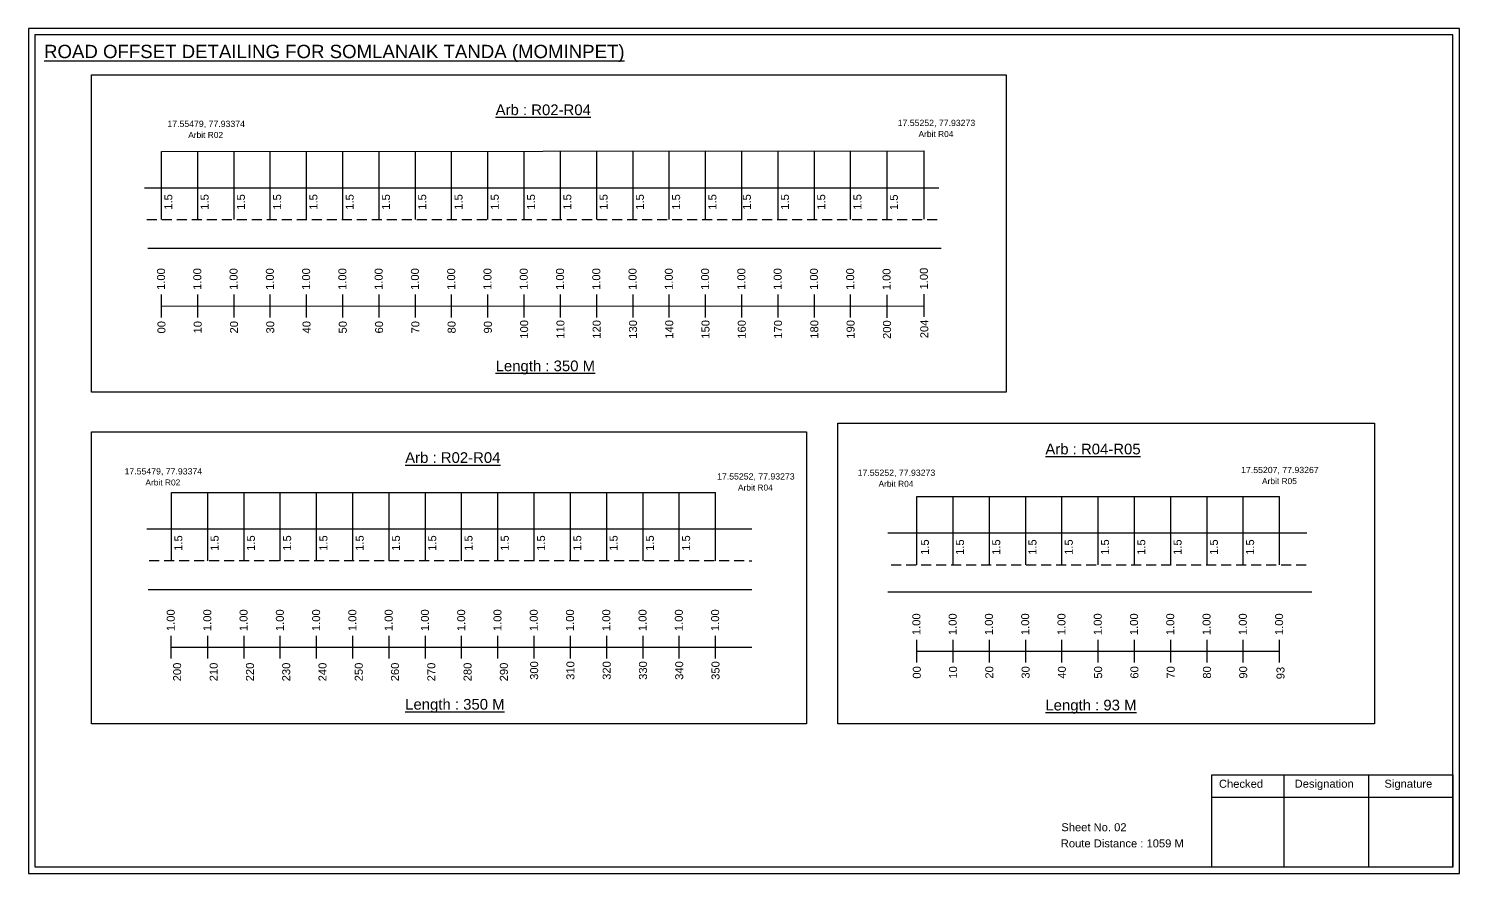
# Model space of a CAD drawing. Header units: inches. Extents: x 586 to 5726, y 190 to 788.
# Drawn here: x 4455 to 4991, y 261 to 578 of the extents above; entities that cross this region are included whole.
import ezdxf

# ---------------------------------------------------------------- set-up
doc = ezdxf.new("R2010")
doc.units = ezdxf.units.IN
doc.header["$MEASUREMENT"] = 0
doc.linetypes.add('DASHED2', pattern=[0.375, 0.25, -0.125])
doc.layers.add('PDF_Geometry', color=7, linetype='Continuous')
doc.layers.add('PDF_Text', color=5, linetype='Continuous')
doc.styles.add('PDF Arial', font='arial.ttf')
doc.styles.get("Standard").update_dxf_attribs({"font": 'arial.ttf'})

msp = doc.modelspace()

# ---------------------------------------------------------------- linework, layer by layer
at = {"color": 5}
for p, q in [((4504.53, 531.54), (4790.56, 531.73)), ((4508.28, 403.66), (4712.28, 403.66)), ((4787.76, 402.15), (4923.76, 402.15))]:
    msp.add_line(p, q, dxfattribs=at)
for p, q in [((4504.53, 506.02), (4504.53, 531.56)), ((4518.13, 506.02), (4518.13, 531.56)), ((4531.73, 506.02), (4531.73, 531.56)), ((4545.33, 506.02), (4545.33, 531.56)), ((4558.93, 506.02), (4558.93, 531.56)), ((4572.53, 506.02), (4572.53, 531.56)), ((4586.13, 506.02), (4586.13, 531.56)), ((4599.73, 506.02), (4599.73, 531.56)), ((4613.33, 506.02), (4613.33, 531.56)), ((4626.93, 506.02), (4626.93, 531.56)), ((4640.53, 506.02), (4640.53, 531.56)), ((4654.13, 506.02), (4654.13, 531.56)), ((4667.73, 506.02), (4667.73, 531.56)), ((4681.33, 506.02), (4681.33, 531.56)), ((4694.93, 506.02), (4694.93, 531.56)), ((4708.53, 506.02), (4708.53, 531.56)), ((4722.13, 506.02), (4722.13, 531.56)), ((4735.73, 506.02), (4735.73, 531.56)), ((4749.33, 506.02), (4749.33, 531.56)), ((4762.93, 506.02), (4762.93, 531.56)), ((4776.57, 506.19), (4776.57, 531.45)), ((4790.56, 506.2), (4790.56, 531.73)), ((4498.12, 517.9), (4795.97, 517.9)), ((4499.37, 495.34), (4796.87, 495.3)), ((4508.28, 378.12), (4508.28, 403.66)), ((4521.88, 378.12), (4521.88, 403.66)), ((4535.48, 378.12), (4535.48, 403.66)), ((4549.08, 378.12), (4549.08, 403.66)), ((4562.68, 378.12), (4562.68, 403.66)), ((4576.28, 378.12), (4576.28, 403.66)), ((4589.88, 378.12), (4589.88, 403.66)), ((4603.48, 378.12), (4603.48, 403.66)), ((4617.08, 378.12), (4617.08, 403.66)), ((4630.68, 378.12), (4630.68, 403.66)), ((4644.28, 378.12), (4644.28, 403.66)), ((4657.88, 378.12), (4657.88, 403.66)), ((4671.48, 378.12), (4671.48, 403.66)), ((4685.08, 378.12), (4685.08, 403.66)), ((4698.68, 378.12), (4698.68, 403.66)), ((4712.28, 378.12), (4712.28, 403.66)), ((4787.76, 376.62), (4787.76, 402.15)), ((4801.36, 376.62), (4801.36, 402.15)), ((4814.96, 376.62), (4814.96, 402.15)), ((4828.56, 376.62), (4828.56, 402.15)), ((4842.16, 376.62), (4842.16, 402.15)), ((4855.76, 376.62), (4855.76, 402.15)), ((4869.36, 376.62), (4869.36, 402.15)), ((4882.96, 376.62), (4882.96, 402.15)), ((4896.56, 376.62), (4896.56, 402.15)), ((4910.16, 376.62), (4910.16, 402.15)), ((4923.76, 376.62), (4923.76, 402.15)), ((4499.09, 390.01), (4725.88, 390.01)), ((4776.88, 388.5), (4934.03, 388.5)), ((4499.56, 367.32), (4725.88, 367.29)), ((4935.86, 366.31), (4776.88, 366.31))]:
    msp.add_line(p, q)
at = {"linetype": 'DASHED2', "ltscale": 15}
for p, q in [((4499.08, 506.02), (4795.56, 506.07)), ((4499.88, 378.17), (4725.88, 378.12)), ((4778.15, 376.62), (4934.03, 376.62))]:
    msp.add_line(p, q, dxfattribs=at)
at = {"color": 217, "true_color": 0x93278f}
for p, q in [((4504.53, 469.32), (4504.53, 477.88)), ((4518.13, 469.32), (4518.13, 477.88)), ((4531.73, 469.32), (4531.73, 477.88)), ((4545.33, 469.32), (4545.33, 477.88)), ((4558.93, 469.32), (4558.93, 477.88)), ((4572.53, 469.32), (4572.53, 477.88)), ((4586.13, 469.32), (4586.13, 477.88)), ((4599.73, 469.32), (4599.73, 477.88)), ((4613.33, 469.32), (4613.33, 477.88)), ((4626.93, 469.32), (4626.93, 477.88)), ((4640.53, 469.32), (4640.53, 477.88)), ((4654.13, 469.32), (4654.13, 477.88)), ((4667.73, 469.32), (4667.73, 477.88)), ((4681.33, 469.32), (4681.33, 477.88)), ((4694.93, 469.32), (4694.93, 477.88)), ((4708.53, 469.32), (4708.53, 477.88)), ((4722.13, 469.32), (4722.13, 477.88)), ((4735.73, 469.32), (4735.73, 477.88)), ((4749.33, 469.32), (4749.33, 477.88)), ((4762.93, 469.32), (4762.93, 477.88)), ((4776.57, 469.22), (4776.57, 477.78)), ((4790.56, 469.5), (4790.56, 478.05)), ((4504.53, 473.59), (4790.56, 473.65)), ((4508.18, 341.42), (4508.18, 349.98)), ((4521.88, 341.42), (4521.88, 349.98)), ((4535.48, 341.42), (4535.48, 349.98)), ((4549.08, 341.42), (4549.08, 349.98)), ((4562.68, 341.42), (4562.68, 349.98)), ((4576.28, 341.42), (4576.28, 349.98)), ((4589.88, 341.42), (4589.88, 349.98)), ((4603.48, 341.42), (4603.48, 349.98)), ((4617.08, 341.42), (4617.08, 349.98)), ((4630.68, 341.42), (4630.68, 349.98)), ((4644.28, 341.42), (4644.28, 349.98)), ((4657.88, 341.42), (4657.88, 349.98)), ((4671.48, 341.42), (4671.48, 349.98)), ((4685.08, 341.42), (4685.08, 349.98)), ((4698.68, 341.42), (4698.68, 349.98)), ((4712.28, 341.42), (4712.28, 349.98)), ((4508.28, 345.69), (4725.88, 345.74)), ((4787.76, 339.92), (4787.76, 348.48)), ((4787.76, 344.19), (4923.76, 344.22)), ((4801.36, 339.92), (4801.36, 348.48)), ((4814.96, 339.92), (4814.96, 348.48)), ((4828.56, 339.92), (4828.56, 348.48)), ((4842.16, 339.92), (4842.16, 348.48)), ((4855.76, 339.92), (4855.76, 348.48)), ((4869.36, 339.92), (4869.36, 348.48)), ((4882.96, 339.92), (4882.96, 348.48)), ((4896.56, 339.92), (4896.56, 348.48)), ((4910.16, 339.92), (4910.16, 348.48)), ((4923.76, 339.92), (4923.76, 348.48))]:
    msp.add_line(p, q, dxfattribs=at)
for points in [[(4478.3, 560.28), (4821.2, 560.28), (4821.2, 441.28), (4478.3, 441.28)], [(4758.16, 429.64), (4959.4, 429.64), (4959.4, 316.96), (4758.16, 316.96)], [(4478.3, 426.47), (4746.38, 426.47), (4746.38, 316.96), (4478.3, 316.96)]]:
    msp.add_lwpolyline(points, close=True)
at = {"layer": 'PDF_Geometry'}
for points in [[(4454.71, 577.59), (4454.71, 260.88), (4991.18, 260.88), (4991.18, 577.59)], [(4457.04, 575.27), (4457.04, 263.3), (4988.77, 263.3), (4988.77, 575.27)]]:
    msp.add_lwpolyline(points, close=True, dxfattribs=at)
at = {"layer": 'PDF_Geometry', "color": 242, "true_color": 0xcc1f26}
msp.add_lwpolyline([(4988.77, 263.21), (4898.42, 263.21), (4898.42, 297.82), (4988.77, 297.82)], close=True, dxfattribs=at)
for points in [[(4925.4, 297.82), (4925.4, 263.21)], [(4957.13, 297.82), (4957.13, 263.21)], [(4898.42, 289.44), (4988.77, 289.44)]]:
    msp.add_lwpolyline(points, dxfattribs=at)

# ---------------------------------------------------------------- texts
at = {"color": 242, "true_color": 0xcd2027}
for s, height, p in [('%%UROAD OFFSET DETAILING FOR SOMLANAIK TANDA (MOMINPET)', 5, (4460.49, 566.52)), ('%%UArb : R02-R04', 4, (4629.82, 545.16)), ('%%ULength : 350 M', 4, (4629.82, 449.16)), ('%%UArb : R02-R04', 4, (4595.91, 414.77)), ('%%UArb : R04-R05', 4, (4835.95, 417.97)), ('%%ULength : 350 M', 4, (4595.91, 322.27)), ('%%ULength : 93 M', 4, (4835.95, 321.97))]:
    msp.add_text(s, height=height, dxfattribs=at).set_placement(p)
at = {"color": 5}
for s, height, p in [('17.55479, 77.93374', 2.34, (4506.74, 540.73)), ('17.55252, 77.93273', 2.34, (4780.57, 541.07)), ('Arbit R02', 2.246, (4514.56, 536.61)), ('Arbit R04', 2.246, (4788.39, 536.95)), ('17.55207, 77.93267', 2.34, (4909.35, 410.95)), ('17.55479, 77.93374', 2.34, (4490.69, 410.44)), ('Arbit R02', 2.246, (4498.51, 406.31)), ('17.55252, 77.93273', 2.34, (4712.86, 408.54)), ('17.55252, 77.93273', 2.34, (4765.57, 409.93)), ('Arbit R04', 2.246, (4773.4, 405.81)), ('Arbit R05', 2.246, (4917.17, 406.82)), ('Arbit R04', 2.246, (4720.68, 404.41))]:
    msp.add_text(s, height=height, dxfattribs=at).set_placement(p)
for p in [(4508.6, 509.69), (4522.2, 509.69), (4535.8, 509.69), (4549.4, 509.69), (4563, 509.69), (4576.6, 509.69), (4590.2, 509.69), (4603.8, 509.69), (4617.4, 509.69), (4631, 509.69), (4644.6, 509.69), (4658.2, 509.69), (4671.8, 509.69), (4685.4, 509.69), (4699, 509.69), (4712.6, 509.69), (4725.52, 509.69), (4739.8, 509.69), (4753.4, 509.69), (4767, 509.69), (4780.64, 509.59), (4512.35, 381.8), (4525.95, 381.8), (4539.55, 381.8), (4553.15, 381.8), (4566.75, 381.8), (4580.35, 381.8), (4593.95, 381.8), (4607.55, 381.8), (4621.15, 381.8), (4634.75, 381.8), (4648.35, 381.8), (4661.95, 381.8), (4675.55, 381.8), (4689.15, 381.8), (4702.75, 381.8), (4792.27, 380.29), (4805.42, 380.29), (4819.02, 380.29), (4832.62, 380.29), (4846.22, 380.29), (4859.82, 380.29), (4873.42, 380.29), (4887.02, 380.29), (4900.62, 380.29), (4914.22, 380.29)]:
    msp.add_text('1.5', height=3, rotation=90).set_placement(p)
at = {"color": 217, "true_color": 0x93278f}
for s, p in [('1.00', (4505.86, 479.62)), ('1.00', (4519.46, 479.62)), ('1.00', (4533.06, 479.62)), ('1.00', (4546.66, 479.62)), ('1.00', (4560.26, 479.62)), ('1.00', (4573.86, 479.62)), ('1.00', (4587.46, 479.62)), ('1.00', (4601.06, 479.62)), ('1.00', (4614.66, 479.62)), ('1.00', (4628.26, 479.62)), ('1.00', (4641.86, 479.62)), ('1.00', (4655.46, 479.62)), ('1.00', (4669.06, 479.62)), ('1.00', (4682.66, 479.62)), ('1.00', (4696.26, 479.62)), ('1.00', (4709.86, 479.62)), ('1.00', (4723.46, 479.62)), ('1.00', (4737.06, 479.62)), ('1.00', (4750.66, 479.62)), ('1.00', (4764.26, 479.62)), ('1.00', (4777.9, 479.51)), ('1.00', (4791.89, 479.79)), ('00', (4506.01, 463.3)), ('10', (4519.61, 463.3)), ('20', (4533.21, 463.3)), ('30', (4546.81, 463.3)), ('40', (4560.41, 463.3)), ('50', (4574.01, 463.3)), ('60', (4587.61, 463.3)), ('70', (4601.21, 463.3)), ('80', (4614.81, 463.3)), ('90', (4628.41, 463.3)), ('100', (4642.01, 461.34)), ('110', (4655.61, 461.34)), ('120', (4669.21, 461.34)), ('130', (4682.81, 461.34)), ('140', (4696.41, 461.34)), ('150', (4710.01, 461.34)), ('160', (4723.61, 461.34)), ('170', (4737.21, 461.34)), ('180', (4750.81, 461.34)), ('190', (4764.41, 461.34)), ('200', (4778.05, 461.24)), ('204', (4792.04, 461.52)), ('1.00', (4509.5, 351.72)), ('1.00', (4523.21, 351.72)), ('1.00', (4536.81, 351.72)), ('1.00', (4550.41, 351.72)), ('1.00', (4564.01, 351.72)), ('1.00', (4577.61, 351.72)), ('1.00', (4591.21, 351.72)), ('1.00', (4604.81, 351.72)), ('1.00', (4618.41, 351.72)), ('1.00', (4632.01, 351.72)), ('1.00', (4645.61, 351.72)), ('1.00', (4659.21, 351.72)), ('1.00', (4672.81, 351.72)), ('1.00', (4686.41, 351.72)), ('1.00', (4700.01, 351.72)), ('1.00', (4713.61, 351.72)), ('1.00', (4789.08, 350.21)), ('1.00', (4802.68, 350.21)), ('1.00', (4816.28, 350.21)), ('1.00', (4829.88, 350.21)), ('1.00', (4843.48, 350.21)), ('1.00', (4857.08, 350.21)), ('1.00', (4870.68, 350.21)), ('1.00', (4884.28, 350.21)), ('1.00', (4897.88, 350.21)), ('1.00', (4911.48, 350.21)), ('1.00', (4925.08, 350.21)), ('200', (4511.89, 332.89)), ('210', (4525.6, 332.89)), ('220', (4539.2, 332.89)), ('230', (4552.8, 332.89)), ('240', (4566.4, 332.89)), ('250', (4580, 332.89)), ('260', (4593.6, 332.89)), ('270', (4607.2, 332.89)), ('280', (4620.8, 332.89)), ('290', (4634.4, 332.89)), ('300', (4645.76, 333.44)), ('310', (4659.36, 333.44)), ('320', (4672.96, 333.44)), ('330', (4686.56, 333.44)), ('340', (4700.16, 333.44)), ('350', (4713.76, 333.44)), ('00', (4789.23, 333.89)), ('10', (4802.83, 333.89)), ('20', (4816.43, 333.89)), ('30', (4830.03, 333.89)), ('40', (4843.63, 333.89)), ('50', (4857.23, 333.89)), ('60', (4870.83, 333.89)), ('70', (4884.43, 333.89)), ('80', (4898.03, 333.89)), ('90', (4911.63, 333.89)), ('93', (4925.6, 333.64))]:
    msp.add_text(s, height=3, rotation=90, dxfattribs=at).set_placement(p)
for s, p in [('Sheet No. 02', (4841.92, 276.68)), ('Route Distance : 1059 M', (4841.73, 270.63))]:
    msp.add_text(s, height=3).set_placement(p)
at = {"layer": 'PDF_Text', "color": 7, "attachment_point": 7, "style": 'PDF Arial'}
for s, insert, char_height in [('Checked', (4901.03, 292.93), 3.001), ('Designation', (4929.41, 292.1), 3.0006), ('Signature', (4963.09, 292.1), 3.001)]:
    msp.add_mtext(s, dxfattribs=dict(at, insert=insert, char_height=char_height))

doc.saveas('drawing.dxf')
